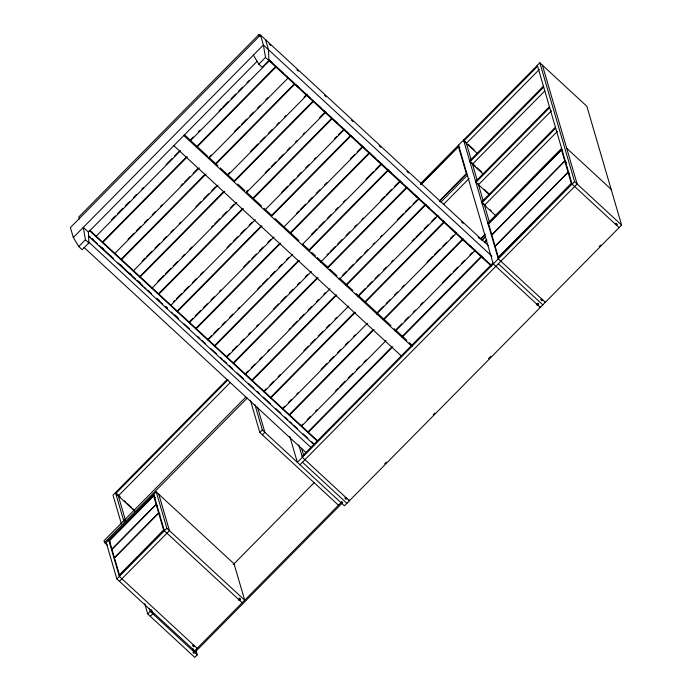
<?xml version="1.0" encoding="UTF-8"?>
<svg xmlns="http://www.w3.org/2000/svg" width="692" height="692" viewBox="0 0 692 692"><rect width="100%" height="100%" fill="white"/><g stroke="black" fill="none" stroke-linecap="round" stroke-linejoin="round"><path stroke-width="1.04" d="M260.452 36.062L258.869 34.6L78.793 216.985L79.398 219.061M488.284 245.591L260.486 35.032L70.402 227.556L73.317 237.503L78.75 246.56L82.166 249.725L88.835 242.97L88.446 232.114L83.317 227.374L85.419 239.804L88.835 242.97M73.317 237.503L263.392 44.989L260.486 35.032M88.291 232.278L257.165 61.233M78.75 246.56L85.419 239.804M265.616 39.773L268.522 49.729L268.911 60.576L262.242 67.332L258.825 64.174L265.494 57.419L263.392 44.989L491.986 256.274M111.602 219.753L115.391 215.921M117.657 213.62L122.951 208.257M125.226 205.957L129.759 201.363M133.547 197.531L136.575 194.469M141.869 189.098L143.382 187.567M166.08 164.575L172.135 158.451M174.401 156.15L178.943 151.548M190.291 140.052L193.319 136.99M198.613 131.627L200.126 130.096M219.044 110.936L221.31 108.635M222.824 107.104L228.126 101.741M231.145 98.671L235.687 94.077M238.714 91.007L242.494 87.175M247.035 82.582L249.31 80.281M95.894 236.474L180.638 150.64M190.473 140.675L269.915 60.213M102.425 242.044L186.407 156.989M197.004 146.254L275.684 66.553M102.606 242.667L187.342 156.842M197.185 146.877L276.627 66.415M128.011 239.32L134.066 233.187M136.333 230.886L140.874 226.293M144.654 222.461L147.681 219.39M152.223 214.797L155.25 211.726M160.544 206.363L162.058 204.832M180.975 185.672L183.242 183.371M184.755 181.84L190.058 176.477M193.077 173.415L197.618 168.813M208.967 157.318L211.242 155.017M234.692 131.264L239.233 126.671M241.508 124.37L246.802 119.007M249.829 115.936L253.609 112.104M257.389 108.272L260.417 105.21M265.719 99.847L267.986 97.546M114.578 253.73L199.313 167.905M209.148 157.94L288.599 77.478M121.1 259.31L205.083 174.246M215.679 163.52L294.368 83.819M121.282 259.933L206.026 174.107M215.861 164.142L294.55 84.441M142.154 261.178L145.173 258.116M146.687 256.585L151.989 251.222M155.008 248.151L159.549 243.558M163.338 239.726L166.365 236.655M170.898 232.062L173.173 229.761M179.228 223.628L180.733 222.097M195.871 206.77L201.164 201.407M203.439 199.106L208.733 193.743M211.761 190.681L215.541 186.849M227.651 174.583L229.917 172.282M250.348 151.591L257.908 143.927M260.183 141.635L264.725 137.033M268.505 133.201L272.285 129.369M276.826 124.776L279.101 122.475M284.395 117.112L285.908 115.573M304.065 97.183L306.331 94.882M133.253 270.996L217.997 185.171M227.832 175.206L307.274 94.743M139.775 276.575L223.767 191.511M234.354 180.785L313.043 101.084M139.957 277.198L224.701 191.373M234.536 181.408L313.225 101.707M157.802 281.506L163.857 275.381M165.371 273.85L170.665 268.479M173.692 265.417L177.472 261.585M182.013 256.983L184.28 254.691M189.582 249.328L191.848 247.027M211.518 227.097L213.032 225.566M214.546 224.035L219.84 218.672M222.115 216.371L226.656 211.769M230.436 207.937L234.216 204.114M246.326 191.848L247.84 190.317M265.244 172.689L269.024 168.857M271.29 166.556L275.831 161.963M278.859 158.892L283.4 154.299M287.18 150.467L290.207 147.405M295.501 142.033L297.015 140.502M303.07 134.369L304.584 132.838M319.713 117.51L325.015 112.147M151.929 288.261L236.673 202.436M246.508 192.471L325.949 112.009M158.459 293.84L242.442 208.776M253.03 198.05L331.719 118.349M158.641 294.463L243.376 208.629M253.211 198.673L331.9 118.972M173.45 301.842L174.964 300.311M176.477 298.771L181.771 293.408M184.046 291.107L188.587 286.514M192.367 282.682L196.147 278.85M200.689 274.248L202.964 271.956M227.175 247.433L230.955 243.601M233.221 241.3L237.763 236.699M240.79 233.637L245.331 229.035M249.111 225.203L252.139 222.141M281.644 192.255L287.699 186.122M289.974 183.821L294.507 179.228M297.534 176.157L301.323 172.325M305.864 167.732L308.883 164.661M314.185 159.298L315.699 157.767M334.608 138.608L336.883 136.307M338.397 134.776L343.69 129.413M170.604 305.527L255.348 219.701M265.183 209.737L344.633 129.266M177.135 311.106L261.118 226.042M271.714 215.316L350.403 135.615M177.316 311.729L262.06 225.895M271.895 215.939L351.337 135.468M189.106 322.169L192.886 318.337M195.153 316.036L200.455 310.673M203.483 307.611L207.263 303.779M211.043 299.947L214.07 296.877M219.373 291.514L220.878 289.983M243.584 266.991L249.63 260.858M251.905 258.566L256.447 253.964M259.465 250.902L263.254 247.07M267.795 242.468L270.814 239.406M296.539 213.352L298.814 211.051M300.328 209.52L305.622 204.157M308.649 201.087L312.429 197.255M316.218 193.423L319.998 189.591M324.539 184.998L326.806 182.697M350.264 158.944L354.806 154.342M357.072 152.041L362.366 146.678M189.288 322.792L274.023 236.958M283.858 227.002L363.309 146.531M195.81 328.371L279.793 243.307M290.389 232.581L369.078 152.88M195.992 328.994L280.736 243.16M290.571 233.195L370.012 152.733M207.782 339.435L211.562 335.603M213.837 333.302L218.378 328.709M222.158 324.877L225.185 321.806M229.727 317.213L232.754 314.142M238.048 308.779L239.562 307.248M257.718 288.858L260.746 285.787M262.259 284.256L267.553 278.893M270.581 275.831L275.122 271.229M278.902 267.397L281.929 264.335M286.471 259.734L288.737 257.433M311.435 234.441L316.737 229.078M319.003 226.786L324.297 221.414M327.325 218.352L331.113 214.52M335.646 209.918L337.921 207.626M343.215 202.263L345.481 199.962M365.912 179.271L373.481 171.607M375.747 169.306L380.289 164.705M207.963 340.057L292.707 254.223M302.542 244.267L381.984 163.796M214.494 345.637L298.477 260.573M309.065 249.838L387.754 170.145M214.676 346.26L299.411 260.426M309.246 250.461L388.696 169.998M226.457 356.7L229.484 353.629M232.512 350.567L237.053 345.965M240.833 342.133L243.861 339.071M248.402 334.47L250.668 332.177M256.723 326.044L258.237 324.513M273.366 309.186L278.668 303.823M280.935 301.522L286.228 296.159M289.256 293.088L293.045 289.256M297.577 284.663L299.852 282.362M305.146 276.999L307.421 274.698M327.091 254.777L328.605 253.246M330.119 251.706L335.412 246.343M337.679 244.042L342.22 239.449M346.009 235.617L349.789 231.785M354.33 227.184L356.596 224.891M361.89 219.52L363.404 217.989M380.808 200.369L384.588 196.537M386.101 194.997L391.404 189.634M394.431 186.572L398.964 181.97M226.639 357.323L311.383 271.489M320.465 262.294L400.659 181.062M233.169 362.902L317.152 277.838M327.748 267.103L406.429 187.411M233.351 363.516L318.086 277.691M327.93 267.726L407.372 187.264M226.985 379.657L112.986 495.117L121.446 524.043M420.667 183.484L539.829 62.79L586.851 106.257L621.598 225.073L344.4 505.835L341.831 503.465M228.014 379.822L115.754 493.517L134.897 511.206M420.935 184.418L458.813 146.047M537.597 66.259L463.822 140.986L477.428 153.563M420.805 184.747L458.441 146.626L459.73 147.811M118.323 495.887L230.574 382.192M466.382 143.356L539.414 69.39M245.141 373.965L248.16 370.895M251.187 367.833L254.976 364.001M259.517 359.399L261.784 357.107M267.839 350.974L269.352 349.443M289.022 329.513L290.536 327.982M292.05 326.451L297.344 321.088M299.61 318.787L304.151 314.185M307.94 310.353L311.72 306.521M316.261 301.928L318.528 299.627M323.821 294.264L325.335 292.733M342.739 275.105L346.528 271.273M348.794 268.972L353.335 264.379M356.363 261.308L360.895 256.715M364.684 252.883L367.712 249.812M373.005 244.449L374.519 242.918M380.574 236.785L382.088 235.254M397.217 219.926L403.272 213.793M405.538 211.501L410.079 206.899M413.107 203.837L416.887 200.005M245.323 374.58L330.058 288.754M339.141 279.559L419.343 198.327M251.845 380.159L335.828 295.095M345.663 285.139L425.113 204.668M252.026 380.782L336.77 294.956M346.606 284.992L426.047 204.529M469.643 160.89L543.419 86.163M543.696 87.097L469.911 161.824L483.526 174.41M472.48 164.194L544.751 90.989M439.256 201.138L466.356 173.692L458.441 146.626M245.824 397.087L103.99 540.746L104.535 542.606L107.684 545.521M439.55 201.043L466.823 173.424M104.535 542.606L247.13 398.185M440.847 202.142L467.368 175.292M156.245 491.891L166.884 528.281L244.691 600.198L234.043 563.807L156.245 491.891L106.222 542.554L116.861 578.944L194.668 650.861M154.013 495.36L108.999 540.954L110.279 542.139M153.641 495.939L109.457 540.686L111.931 549.128L156.115 504.373L153.641 495.939L155.57 497.712M443.416 204.512L469.176 178.424M263.816 391.222L266.083 388.93M269.871 385.098L273.651 381.266M278.193 376.664L280.459 374.363M303.918 350.61L308.459 346.009M310.725 343.716L315.267 339.115M318.294 336.053L322.835 331.451M326.615 327.619L329.643 324.557M334.937 319.194L336.45 317.654M359.148 294.671L365.203 288.538M367.469 286.237L372.011 281.644M375.038 278.573L378.818 274.741M383.359 270.148L386.387 267.077M391.681 261.714L393.194 260.183M412.112 241.024L414.378 238.723M415.892 237.192L421.194 231.829M424.213 228.767L428.002 224.935M431.782 221.103L435.562 217.271M263.998 391.845L348.742 306.02M357.816 296.825L438.019 215.593M475.646 181.416L549.422 106.689M549.699 107.623L475.914 182.351L489.529 194.936M478.483 184.721L551.507 110.755M270.52 397.424L354.512 312.36M364.347 302.404L443.788 221.933M270.702 398.047L355.446 312.222M365.281 302.257L444.722 221.795M158.624 512.962L114.44 557.717L111.974 549.284L156.158 504.529L158.624 512.962L159.956 514.303M481.649 201.952L555.425 127.224M555.702 128.15L481.917 202.886L495.533 215.463M282.492 408.488L284.767 406.195M288.547 402.363L291.574 399.293M296.868 393.93L298.382 392.399M321.079 369.407L327.134 363.274M329.401 360.973L333.942 356.38M337.722 352.548L340.749 349.486M345.291 344.884L348.318 341.822M353.612 336.45L355.126 334.919M377.823 311.936L383.126 306.565M386.145 303.503L389.933 299.671M394.475 295.069L397.502 292.007M402.035 287.414L404.31 285.113M427.007 262.121L432.301 256.758M434.576 254.457L439.87 249.094M442.897 246.023L446.677 242.191M450.457 238.368L453.485 235.297M282.673 409.11L367.417 323.285M376.491 314.09L456.694 232.858M338.475 505.203L259.82 432.5L262.32 429.966L254.933 404.69M119.093 575.484L164.116 529.882M484.487 205.256L557.51 131.29M116.861 578.944L166.884 528.281M262.38 434.87L264.889 432.336L257.493 407.069M119.431 581.315L169.453 530.652L158.805 494.261M289.204 414.69L373.187 329.626M383.022 319.669L462.464 239.198M289.386 415.312L374.121 329.487M383.956 319.522L463.406 239.06M487.834 223.101L561.61 148.373M488.102 224.035L561.887 149.308M561.515 149.879L488.569 223.767L491.813 234.856L564.759 160.976L561.515 149.879L562.795 151.064M480.551 238.783L485.092 234.181M480.637 239.095L485.187 234.493M481.917 240.046L484.945 236.975M482.004 240.358L485.793 236.526M301.167 425.753L302.681 424.222M307.222 419.62L310.25 416.558M315.543 411.195L317.057 409.664M335.222 391.265L338.241 388.203M339.755 386.672L345.057 381.309M348.085 378.239L352.617 373.645M356.406 369.813L359.433 366.743M363.966 362.15L366.241 359.849M396.507 329.193L401.801 323.83M404.829 320.768L408.609 316.936M413.15 312.334L415.416 310.042M420.719 304.67L422.985 302.378M442.655 282.448L450.976 274.023M453.251 271.722L457.793 267.121M461.573 263.289L464.6 260.227M469.894 254.864L472.169 252.563M301.349 426.376L386.093 340.55M395.175 331.347L475.369 250.123M484.417 242.079L486.043 240.435M484.616 242.287L486.891 239.977M484.504 242.667L486.779 240.366M307.879 431.955L391.862 346.891M401.697 336.926L481.148 256.464M308.061 432.578L392.805 346.744M402.64 336.788L482.082 256.317M568.046 172.23L495.1 246.11L491.856 235.012L564.802 161.132L568.046 172.23L569.378 173.571M302.101 456.365L493.015 263.003M498.015 257.934L571.8 183.207M196.052 650.757L197.255 654.866L194.755 657.4L147.733 613.934L150.233 611.399L149.325 608.303M539.829 62.79L574.568 181.607L297.378 462.368L289.818 436.54M150.294 616.304L152.794 613.769L151.591 609.643M299.939 464.739L577.137 183.977L542.39 65.16M233.247 564.611L314.41 482.411M193.751 645.169L192.912 646.008L193.769 646.804L194.608 645.956M238.766 599.566L239.605 598.727L240.453 599.514L239.622 600.362M238.766 600.422L240.271 598.891L239.423 598.104M345.983 497.609L345.144 498.448L346 499.243L346.839 498.396M536.888 304.238L537.727 303.399L538.584 304.186L537.745 305.034M541.897 299.178L541.058 300.017L541.914 300.812L542.753 299.965M615.672 224.442L616.511 223.602L617.359 224.39L616.529 225.237M536.88 305.103L538.402 303.563M384.735 463.77L386.248 462.23M433.218 414.664L434.732 413.124M488.526 358.646L490.792 356.345M599.246 246.499L600.751 244.977M566.679 148.209L611.131 189.305M564.759 160.976L566.679 162.758M574.568 181.607L621.598 225.073M615.491 223.827L616.252 224.303M619.098 227.607L572.068 184.141L537.329 65.325M465.465 141.825L463.545 140.052L498.292 258.869L545.313 302.335L545.037 301.401M468.475 144.611L474.046 149.757M470.283 161.487L471.563 162.672M472.991 163.987L475.361 166.175M476.935 167.637L481.675 172.014M484.521 189.625L489.253 194.002M482.929 203.137L485.793 205.775M489.737 209.425L491.311 210.887M269.153 44.115L270.736 45.577M296.859 69.719L298.442 71.189M324.574 95.332L326.157 96.794M351.484 120.209L353.067 121.68M379.19 145.822L380.773 147.284M406.905 171.434L408.488 172.896M461.521 221.924L463.104 223.386M478.146 237.287L479.729 238.749M540.876 299.394L541.732 300.19M498.352 263.773L542.813 304.869M536.707 303.615L537.476 304.099M269.067 59.919L491.735 265.737M269.543 60.464L271.93 62.669M277.483 67.799L283.037 72.937M287.007 76.604L288.599 78.075M290.977 80.272L294.152 83.204M295.735 84.675L298.909 87.607M304.471 92.745L310.025 97.883M317.17 104.483L321.14 108.151M323.519 110.357L325.897 112.554M330.664 116.957L337.013 122.821M341.77 127.224L348.119 133.098M350.507 135.295L352.885 137.5M356.856 141.168L358.439 142.63M360.03 144.1L364.001 147.768M370.35 153.641L375.107 158.044M378.282 160.976L379.873 162.438M383.048 165.379L385.427 167.576M387.018 169.047L390.98 172.715M396.542 177.853L402.095 182.982M410.036 190.317L412.415 192.523M414.793 194.72L417.968 197.653M422.734 202.055L429.083 207.929M436.228 214.529L439.403 217.461M442.577 220.402L444.16 221.864M448.926 226.267L456.071 232.875M462.42 238.74L466.382 242.408M469.557 245.34L471.944 247.546M475.914 251.213L483.051 257.813M488.613 262.951L490.991 265.148M265.494 57.419L268.911 60.576M269.024 60.662L491.259 266.083M184.608 134.923L207.626 156.202M209.218 157.664L217.945 165.734M220.324 167.94L234.614 181.148M237.788 184.081L244.933 190.681M246.516 192.151L261.602 206.086M263.981 208.292L271.913 215.627M275.087 218.56L298.901 240.565M302.871 244.241L310.016 250.841M311.599 252.312L315.569 255.979M317.161 257.441L328.267 267.717M329.859 269.179L337.004 275.788M339.383 277.985L352.877 290.458M356.051 293.391L390.971 325.673M394.146 328.605L406.844 340.343M409.232 342.549L412.406 345.481M183.57 135.321L412.155 346.614M173.562 145.458L401.36 356.008M89.796 230.228L317.585 440.787M89.268 230.427L317.066 440.986M102.217 247.719L103.8 249.189M120.322 264.448L121.818 265.832M129.923 273.331L131.515 274.793M138.244 281.021L140.493 283.097M156.928 298.287L159.169 300.363M165.907 306.591L167.403 307.966M174.86 314.86L177.853 317.628M89.13 236.076L90.626 237.46M92.01 238.74L97.572 243.878M99.579 245.738L113.445 258.548M118.202 262.951L130.226 274.067L130.044 273.444M131.696 275.425L135.667 279.092M136.938 280.26L142.915 285.796M144.394 287.163L145.986 288.633M147.569 290.095L151.539 293.763M157.888 299.636L162.655 304.039M165.829 306.971L167.412 308.442M171.382 312.109L172.974 313.571M174.557 315.042L178.527 318.709M184.081 323.847L189.643 328.977M197.575 336.321L199.953 338.518M202.341 340.715L205.515 343.656M211.069 348.785L216.622 353.923M220.592 357.591L222.184 359.062M223.767 360.523L226.941 363.464M229.329 365.661L232.503 368.594M237.261 372.997L243.61 378.87M248.376 383.273L253.929 388.402M257.104 391.343L259.483 393.54M263.453 397.208L270.598 403.808M275.909 408.721L280.917 413.349M284.888 417.017L287.855 419.759M289.645 421.419L292.024 423.616M293.616 425.087L297.586 428.755M303.139 433.893L307.905 438.296M311.763 441.868L314.012 443.944M88.316 236.007L313.727 444.359M88.204 241.577L310.872 447.395M83.991 247.373L305.864 452.456M344.962 497.825L345.818 498.621M302.439 462.204L346.9 503.3M262.32 429.966L340.974 502.669M156.115 504.373L157.439 505.714M238.584 598.952L239.345 599.428M242.191 602.732L164.385 530.816L153.745 494.425M120.434 497.159L115.486 492.583L124.032 521.82M124.361 500.792L125.987 502.288M127.579 503.759L131.463 507.357M133.046 508.81L134.724 510.367M197.168 648.326L119.37 576.41L108.722 540.019M192.731 645.385L193.587 646.181M150.233 611.399L193.838 651.708L192.93 648.62M194.686 652.495L197.255 654.866M253.393 55.118L258.825 64.174M540.037 306.469L540.314 307.404L493.292 263.937L458.545 145.121M466.114 142.422L471.243 159.982M472.108 162.931L477.29 180.647M478.103 183.432L483.327 201.311M484.21 204.322L489.495 222.392M258.869 34.6L259.474 36.676M349.131 499.832L349.399 500.766L302.378 457.3L298.754 444.904M301.617 448.304L303.736 455.552M250.357 400.149L259.82 432.5M148.719 290.709L148.901 291.332M111.369 256.178L111.55 256.801M92.685 238.913L92.866 239.536M118.047 494.953L125.511 520.462M144.706 603.606L147.733 613.934M158.667 513.118L114.483 557.873L119.465 574.905L163.649 530.15L158.667 513.118M568.089 172.377L495.143 246.265L498.387 257.363L571.332 183.475L568.089 172.377M341.813 501.83L192.999 652.547L193.855 653.343L342.67 502.617L341.813 501.83"/></g></svg>
